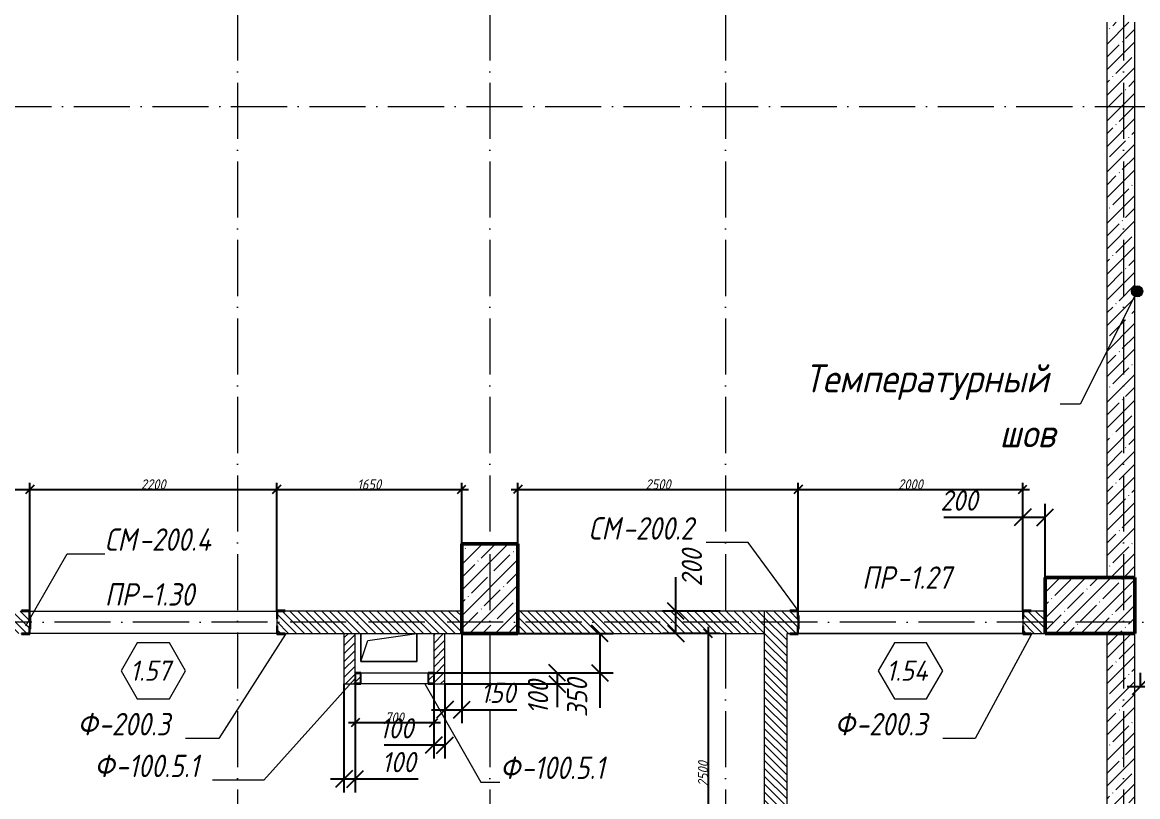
# Model space of a CAD drawing. Header units: millimetres. Extents: x -401725 to 250493, y 305116 to 802890.
# Drawn here: x -110218 to -100275, y 613143 to 620048 of the extents above; entities that cross this region are included whole.
import ezdxf

# ---------------------------------------------------------------- set-up
doc = ezdxf.new("R2010")
doc.units = ezdxf.units.MM
doc.linetypes.add('50_200_ШТРИХ_1Т_ш5_п1_п1_', pattern=[700, 500, -100, 0, -100])
for name, color, linetype, lineweight in [('A-____-____-DIMS', 7, 'Continuous', 9), ('A-DOOR-____-IDEN', 7, 'Continuous', 9), ('A-FLOR-____-OTLN', 7, 'Continuous', 9), ('A-GENM-____-IDEN', 7, 'Continuous', 9), ('A-GENM-____-MCUT', 7, 'Continuous', 25), ('A-GENM-____-OTLN', 7, 'Continuous', 9), ('A-GENM-____-OTLN-1', 7, 'Continuous', 25), ('A-WALL-____-MCUT-3', 7, 'Continuous', 9), ('A-WALL-FNSH-MCUT-1', 7, 'Continuous', 9), ('G-____-____-TEXT', 7, 'Continuous', 9), ('S-COLS-____-MCUT', 7, 'Continuous', 50), ('S-COLS-____-OTLN', 7, 'Continuous', 9), ('S-GRID-____-OTLN-1', 7, '50_200_ШТРИХ_1Т_ш5_п1_п1_', 9)]:
    doc.layers.add(name, color=color, linetype=linetype, lineweight=lineweight)
for name, color, linetype, lineweight, true_color in [('A-WALL-____-MCUT-4', 7, 'Continuous', 13, 0x000000), ('A-WALL-____-PATT-2', 7, 'Continuous', 9, 0x787878), ('A-WALL-____-PATT-3', 9, 'Continuous', 9, 0x808080), ('A-WALL-____-PATT-4', 9, 'Continuous', 9, 0x808080), ('I-WALL-____-OTLN-1', 7, 'Continuous', 9, 0x000000), ('I-WALL-____-OTLN-2', 7, 'Continuous', 9, 0x000000)]:
    doc.layers.add(name, color=color, linetype=linetype, lineweight=lineweight, true_color=true_color)
doc.styles.add('ISOCPEUR_I_10', font='isocpeui.ttf', dxfattribs={"width": 0.9, "height": 180})
doc.styles.add('ISOCPEUR_I_12', font='isocpeui.ttf', dxfattribs={"width": 0.9, "height": 180})
doc.styles.add('ISOCPEUR_I_14', font='isocpeui.ttf', dxfattribs={"width": 0.9, "height": 180})
doc.styles.add('ISOCPEUR_I_2', font='isocpeui.ttf', dxfattribs={"width": 0.85, "height": 2.3})
doc.styles.add('ISOCPEUR_I_7', font='isocpeui.ttf', dxfattribs={"width": 0.9, "height": 90})
doc.dimstyles.new('ISO-1_8_0_9К_СРЕДНИЙ_Кладочные_2', dxfattribs={"dimscale": 304.8, "dimtxt": 89.638306, "dimasz": 0.246063, "dimexe": 0.19685, "dimexo": 0, "dimgap": 0, "dimtad": 1, "dimdec": 3, "dimrnd": 0.001, "dimdsep": 46, "dimtxsty": 'ISOCPEUR_I_7', "dimblk1": 'OBLIQUE', "dimblk2": 'OBLIQUE', "dimsah": 1, "dimcen": 0.09, "dimdle": 0.19685, "dimazin": 0, "dimtfac": 1, "dimtdec": 4, "dimtix": 1, "dimtmove": 1, "dimatfit": 3, "dimfxl": 1, "dimtvp": 1, "dimtolj": 1, "dimtzin": 0, "dimarcsym": 2})
doc.dimstyles.new('ISO-1_8_0_9К_СРЕДНИЙ_Кладочные_3', dxfattribs={"dimscale": 304.8, "dimtxt": 179.276612, "dimasz": 0.492126, "dimexe": 0.393701, "dimexo": 0, "dimgap": 0, "dimtad": 1, "dimdec": 3, "dimrnd": 0.001, "dimdsep": 46, "dimtxsty": 'ISOCPEUR_I_10', "dimblk1": 'OBLIQUE', "dimblk2": 'OBLIQUE', "dimsah": 1, "dimcen": 0.09, "dimdle": 0.393701, "dimazin": 0, "dimtfac": 1, "dimtdec": 4, "dimtix": 1, "dimtmove": 0, "dimatfit": 3, "dimfxl": 1, "dimtvp": 1, "dimtolj": 1, "dimtzin": 0, "dimarcsym": 2})
pattern_1 = [(135, (-175000.736, 544716.51), (-35.35534, -35.35534), [])]
pattern_2 = [(45, (-175000.74, 544716.51), (-114.04925, 114.04925), []), (45, (-174886.69, 544716.51), (-114.04925, 114.04925), [201.612, -40.322, 3.353, -36.97])]
pattern_3 = [(45, (-175000.736, 544716.51), (-35.35534, 35.35534), [])]

# ---------------------------------------------------------------- blocks, each defined once
blk = doc.blocks.new('BSC_Колонна _Прямоугольная - 500х800-V112-АР1_Кладочный план 1 этажа в осях 1-64_Ю-ЯЯ')
at = {"layer": 'S-COLS-____-OTLN'}
h = blk.add_hatch(dxfattribs=at)
h.set_pattern_fill('FP_116', color=256, style=0, pattern_type=2)
h.set_pattern_definition([(315, (-70131.04, 74300), (114.04925, 114.04925), []), (315, (-70131.04, 74185.95), (114.04925, 114.04925), [201.613, -40.323, 3.353, -36.97])])
h.paths.add_polyline_path([(-250, -400), (250, -400), (250, 400), (-250, 400), (-250, 81)], flags=0)
at = {"layer": 'S-COLS-____-MCUT'}
for p, q in [((250, 400), (-250, 400)), ((-250, 400), (-250, -400)), ((250, -400), (250, 400)), ((-250, -400), (250, -400))]:
    blk.add_line(p, q, dxfattribs=at)
blk = doc.blocks.new('BSC_Колонна _Прямоугольная - 500х800-V119-АР1_Кладочный план 1 этажа в осях 1-64_Ю-ЯЯ')
at = {"layer": 'S-COLS-____-OTLN'}
h = blk.add_hatch(dxfattribs=at)
h.set_pattern_fill('FP_123', color=256, style=0, pattern_type=2)
h.set_pattern_definition([(225, (68950, 70281.04), (114.04925, -114.04925), []), (225, (68835.95, 70281.04), (114.04925, -114.04925), [201.613, -40.323, 3.353, -36.97])])
h.paths.add_polyline_path([(250, 400), (-250, 400), (-250, -400), (250, -400), (250, 140.2)], flags=0)
at = {"layer": 'S-COLS-____-MCUT'}
for p, q in [((250, 400), (-250, 400)), ((-250, 400), (-250, -400)), ((250, -400), (250, 400)), ((-250, -400), (250, -400))]:
    blk.add_line(p, q, dxfattribs=at)
blk = doc.blocks.new('Фахверк_СКБ_Уголок - 200_3600-28062453-АР1_Кладочный план 1 этажа в осях 1-64_Ю-ЯЯ')
at = {"layer": 'A-GENM-____-MCUT'}
for p, q in [((200, 156), (125, 156)), ((125, 156), (125, 81)), ((131, 81), (131, 150)), ((131, 150), (200, 150)), ((200, 150), (200, 156)), ((125, 81), (131, 81)), ((131, 19), (125, 19)), ((125, 19), (125, -56)), ((131, -50), (131, 19)), ((125, -56), (200, -56)), ((200, -50), (131, -50)), ((200, -56), (200, -50))]:
    blk.add_line(p, q, dxfattribs=at)
blk = doc.blocks.new('154_Стойка_СКБ_Уголок - СМ-2230_200-28216496-АР1_Кладочный план 1 этажа в осях 1-64_Ю-ЯЯ')
at = {"layer": 'A-GENM-____-MCUT'}
for p, q in [((125, 156), (125, 81)), ((200, 156), (125, 156)), ((131, 81), (131, 150)), ((131, 150), (200, 150)), ((200, 150), (200, 156)), ((125, 81), (131, 81)), ((131, 19), (125, 19)), ((125, 19), (125, -56)), ((131, -50), (131, 19)), ((125, -56), (200, -56)), ((200, -50), (131, -50)), ((200, -56), (200, -50))]:
    blk.add_line(p, q, dxfattribs=at)
blk = doc.blocks.new('Стойка_Влож_Полоса боковая - Полоса-28213942-АР1_Кладочный план 1 этажа в осях 1-64_Ю-ЯЯ')
at = {"layer": 'A-GENM-____-OTLN'}
for p, q in [((-5, 60), (0, 60)), ((-5, -60), (-5, 60)), ((0, 31), (0, -31)), ((0, -60), (-5, -60))]:
    blk.add_line(p, q, dxfattribs=at)
blk = doc.blocks.new('154_Стойка_СКБ_Уголок - СМ-2530_200-28213945-АР1_Кладочный план 1 этажа в осях 1-64_Ю-ЯЯ')
at = {"layer": 'A-GENM-____-MCUT'}
for p, q in [((125, 156), (125, 81)), ((200, 156), (125, 156)), ((131, 81), (131, 150)), ((131, 150), (200, 150)), ((200, 150), (200, 156)), ((125, 81), (131, 81)), ((131, 19), (125, 19)), ((125, 19), (125, -56)), ((131, -50), (131, 19)), ((125, -56), (200, -56)), ((200, -50), (131, -50)), ((200, -56), (200, -50))]:
    blk.add_line(p, q, dxfattribs=at)
blk = doc.blocks.new('154_Фахверк_СКБ_Швеллер - Тип_100_4010_1-28088705-АР1_Кладочный план 1 этажа в осях 1-64_Ю-ЯЯ')
at = {"layer": 'A-GENM-____-MCUT'}
for p, q in [((175, 50), (125, 50)), ((125, 50), (125, -50)), ((128, 47), (175, 47)), ((128, -47), (128, 47)), ((175, 47), (175, 50)), ((125, -50), (175, -50)), ((175, -47), (128, -47)), ((175, -50), (175, -47))]:
    blk.add_line(p, q, dxfattribs=at)
blk = doc.blocks.new('AR_Отверстие прямоугольное _в плите_ - AR_Отверстие прямоугольное _в плите_-V210-АР1_Кладочный план 1 этажа в осях 1-64_Ю-ЯЯ')
at = {"layer": 'A-GENM-____-OTLN'}
for p, q in [((-250, 125), (-250, -125)), ((-187.5, 62.5), (250, 125)), ((250, -125), (250, 125)), ((-250, -125), (-187.5, 62.5)), ((-250, -125), (250, -125))]:
    blk.add_line(p, q, dxfattribs=at)
blk = doc.blocks.new('Марка проема - марка проема-27336095-АР1_Кладочный план 1 этажа в осях 1-64_Ю-ЯЯ')
at = {"layer": 'A-DOOR-____-IDEN'}
for p, q in [((-1.439, 0.159), (-2.877, -2.333)), ((1.439, 0.159), (-1.439, 0.159)), ((2.877, -2.333), (1.439, 0.159)), ((-2.877, -2.333), (-1.439, -4.825)), ((1.439, -4.825), (2.877, -2.333)), ((-1.439, -4.825), (1.439, -4.825))]:
    blk.add_line(p, q, dxfattribs=at)
blk = doc.blocks.new('_Oblique')
at = {"color": 0, "linetype": 'ByBlock', "lineweight": -2}
blk.add_line((-0.5, -0.5), (0.5, 0.5), dxfattribs=at)
blk = doc.blocks.new('*D12178')
at = {"layer": 'A-____-____-DIMS', "color": 0, "lineweight": -2, "transparency": 16777216}
for p, q in [((-111810.7, 615882.3), (-110090.7, 615882.3)), ((-111750.7, 614797.6), (-111750.7, 615942.3)), ((-110150.7, 614805.6), (-110150.7, 615942.3))]:
    blk.add_line(p, q, dxfattribs=at)
at = {"layer": 'Defpoints', "color": 0, "transparency": 16777216}
for p in [(-110150.7, 615882.3), (-111750.7, 614797.6), (-110150.7, 614805.6)]:
    blk.add_point(p, dxfattribs=at)
at = {"layer": 'A-____-____-DIMS', "color": 0, "lineweight": -2, "transparency": 16777216, "xscale": 75, "yscale": 75, "zscale": 75, "rotation": 180}
blk.add_blockref('_Oblique', (-111750.7, 615882.3), dxfattribs=at)
at = {"layer": 'A-____-____-DIMS', "color": 0, "lineweight": -2, "transparency": 16777216, "xscale": 75, "yscale": 75, "zscale": 75}
blk.add_blockref('_Oblique', (-110150.7, 615882.3), dxfattribs=at)
at = {"layer": 'A-____-____-DIMS', "color": 0, "transparency": 16777216, "insert": (-110950.7, 615927.3), "char_height": 90, "width": 504.733, "attachment_point": 5, "style": 'ISOCPEUR_I_7'}
blk.add_mtext('\\A1;1600', dxfattribs=at)
blk = doc.blocks.new('*D12179')
at = {"layer": 'A-____-____-DIMS', "color": 0, "lineweight": -2, "transparency": 16777216}
for p, q in [((-110210.7, 615882.3), (-107890.7, 615882.3)), ((-110150.7, 614805.6), (-110150.7, 615942.3)), ((-107950.7, 614803.6), (-107950.7, 615942.3))]:
    blk.add_line(p, q, dxfattribs=at)
at = {"layer": 'Defpoints', "color": 0, "transparency": 16777216}
for p in [(-107950.7, 615882.3), (-110150.7, 614805.6), (-107950.7, 614803.6)]:
    blk.add_point(p, dxfattribs=at)
at = {"layer": 'A-____-____-DIMS', "color": 0, "lineweight": -2, "transparency": 16777216, "xscale": 75, "yscale": 75, "zscale": 75, "rotation": 180}
blk.add_blockref('_Oblique', (-110150.7, 615882.3), dxfattribs=at)
at = {"layer": 'A-____-____-DIMS', "color": 0, "lineweight": -2, "transparency": 16777216, "xscale": 75, "yscale": 75, "zscale": 75}
blk.add_blockref('_Oblique', (-107950.7, 615882.3), dxfattribs=at)
at = {"layer": 'A-____-____-DIMS', "color": 0, "transparency": 16777216, "insert": (-109050.7, 615927.3), "char_height": 90, "width": 546.104, "attachment_point": 5, "style": 'ISOCPEUR_I_7'}
blk.add_mtext('\\A1;2200', dxfattribs=at)
blk = doc.blocks.new('*D12180')
at = {"layer": 'A-____-____-DIMS', "color": 0, "lineweight": -2, "transparency": 16777216}
for p, q in [((-108010.7, 615882.3), (-106240.7, 615882.3)), ((-107950.7, 614803.6), (-107950.7, 615942.3)), ((-106300.7, 614797.6), (-106300.7, 615942.3))]:
    blk.add_line(p, q, dxfattribs=at)
at = {"layer": 'Defpoints', "color": 0, "transparency": 16777216}
for p in [(-106300.7, 615882.3), (-107950.7, 614803.6), (-106300.7, 614797.6)]:
    blk.add_point(p, dxfattribs=at)
at = {"layer": 'A-____-____-DIMS', "color": 0, "lineweight": -2, "transparency": 16777216, "xscale": 75, "yscale": 75, "zscale": 75, "rotation": 180}
blk.add_blockref('_Oblique', (-107950.7, 615882.3), dxfattribs=at)
at = {"layer": 'A-____-____-DIMS', "color": 0, "lineweight": -2, "transparency": 16777216, "xscale": 75, "yscale": 75, "zscale": 75}
blk.add_blockref('_Oblique', (-106300.7, 615882.3), dxfattribs=at)
at = {"layer": 'A-____-____-DIMS', "color": 0, "transparency": 16777216, "insert": (-107125.7, 615927.3), "char_height": 90, "width": 504.733, "attachment_point": 5, "style": 'ISOCPEUR_I_7'}
blk.add_mtext('\\A1;1650', dxfattribs=at)
blk = doc.blocks.new('*D12181')
at = {"layer": 'A-____-____-DIMS', "color": 0, "lineweight": -2, "transparency": 16777216}
for p, q in [((-105860.7, 615882.3), (-103240.7, 615882.3)), ((-105800.7, 614797.6), (-105800.7, 615942.3)), ((-103300.7, 614803.6), (-103300.7, 615942.3))]:
    blk.add_line(p, q, dxfattribs=at)
at = {"layer": 'Defpoints', "color": 0, "transparency": 16777216}
for p in [(-103300.7, 615882.3), (-105800.7, 614797.6), (-103300.7, 614803.6)]:
    blk.add_point(p, dxfattribs=at)
at = {"layer": 'A-____-____-DIMS', "color": 0, "lineweight": -2, "transparency": 16777216, "xscale": 75, "yscale": 75, "zscale": 75, "rotation": 180}
blk.add_blockref('_Oblique', (-105800.7, 615882.3), dxfattribs=at)
at = {"layer": 'A-____-____-DIMS', "color": 0, "lineweight": -2, "transparency": 16777216, "xscale": 75, "yscale": 75, "zscale": 75}
blk.add_blockref('_Oblique', (-103300.7, 615882.3), dxfattribs=at)
at = {"layer": 'A-____-____-DIMS', "color": 0, "transparency": 16777216, "insert": (-104550.7, 615927.3), "char_height": 90, "width": 546.104, "attachment_point": 5, "style": 'ISOCPEUR_I_7'}
blk.add_mtext('\\A1;2500', dxfattribs=at)
blk = doc.blocks.new('*D12182')
at = {"layer": 'A-____-____-DIMS', "color": 0, "lineweight": -2, "transparency": 16777216}
for p, q in [((-103360.7, 615882.3), (-101240.7, 615882.3)), ((-103300.7, 614803.6), (-103300.7, 615942.3)), ((-101300.7, 614803.6), (-101300.7, 615942.3))]:
    blk.add_line(p, q, dxfattribs=at)
at = {"layer": 'Defpoints', "color": 0, "transparency": 16777216}
for p in [(-101300.7, 615882.3), (-103300.7, 614803.6), (-101300.7, 614803.6)]:
    blk.add_point(p, dxfattribs=at)
at = {"layer": 'A-____-____-DIMS', "color": 0, "lineweight": -2, "transparency": 16777216, "xscale": 75, "yscale": 75, "zscale": 75, "rotation": 180}
blk.add_blockref('_Oblique', (-103300.7, 615882.3), dxfattribs=at)
at = {"layer": 'A-____-____-DIMS', "color": 0, "lineweight": -2, "transparency": 16777216, "xscale": 75, "yscale": 75, "zscale": 75}
blk.add_blockref('_Oblique', (-101300.7, 615882.3), dxfattribs=at)
at = {"layer": 'A-____-____-DIMS', "color": 0, "transparency": 16777216, "insert": (-102300.7, 615927.3), "char_height": 90, "width": 546.104, "attachment_point": 5, "style": 'ISOCPEUR_I_7'}
blk.add_mtext('\\A1;2000', dxfattribs=at)
blk = doc.blocks.new('*D12183')
at = {"layer": 'A-____-____-DIMS', "color": 0, "lineweight": -2, "transparency": 16777216}
for p, q in [((-101300.7, 614803.6), (-101300.7, 615753.5)), ((-101100.7, 614797.6), (-101100.7, 615753.5)), ((-101300.7, 615633.5), (-102002.2, 615633.5)), ((-101100.7, 615633.5), (-101420.7, 615633.5))]:
    blk.add_line(p, q, dxfattribs=at)
at = {"layer": 'Defpoints', "color": 0, "transparency": 16777216}
for p in [(-101100.7, 615633.5), (-101300.7, 614803.6), (-101100.7, 614797.6)]:
    blk.add_point(p, dxfattribs=at)
at = {"layer": 'A-____-____-DIMS', "color": 0, "lineweight": -2, "transparency": 16777216, "xscale": 150, "yscale": 150, "zscale": 150, "rotation": 180}
blk.add_blockref('_Oblique', (-101300.7, 615633.5), dxfattribs=at)
at = {"layer": 'A-____-____-DIMS', "color": 0, "lineweight": -2, "transparency": 16777216, "xscale": 150, "yscale": 150, "zscale": 150}
blk.add_blockref('_Oblique', (-101100.7, 615633.5), dxfattribs=at)
at = {"layer": 'A-____-____-DIMS', "color": 0, "transparency": 16777216, "insert": (-102035, 615873.5), "char_height": 180, "width": 409.578, "attachment_point": 1, "line_spacing_factor": 1.149209, "style": 'ISOCPEUR_I_10'}
blk.add_mtext('\\A1;200', dxfattribs=at)
blk = doc.blocks.new('*D12536')
at = {"layer": 'A-____-____-DIMS', "color": 0, "lineweight": -2, "transparency": 16777216}
for p, q in [((-104391.9, 614797.6), (-104391.9, 615099.7)), ((-104391.9, 614597.6), (-104391.9, 614917.6)), ((-103998.6, 614797.6), (-104511.9, 614797.6)), ((-103998.6, 614597.6), (-104511.9, 614597.6))]:
    blk.add_line(p, q, dxfattribs=at)
at = {"layer": 'Defpoints', "color": 0, "transparency": 16777216}
for p in [(-103998.6, 614797.6), (-104391.9, 614597.6), (-103998.6, 614597.6)]:
    blk.add_point(p, dxfattribs=at)
at = {"layer": 'A-____-____-DIMS', "color": 0, "lineweight": -2, "transparency": 16777216, "xscale": 150, "yscale": 150, "zscale": 150}
for p, rotation in [((-104391.9, 614797.6), 90), ((-104391.9, 614597.6), 270)]:
    blk.add_blockref('_Oblique', p, dxfattribs=dict(at, rotation=rotation))
at = {"layer": 'A-____-____-DIMS', "color": 0, "transparency": 16777216, "insert": (-104339.8, 615014.9), "char_height": 180, "width": 409.578, "attachment_point": 1, "rotation": 90, "line_spacing_factor": 1.149209, "style": 'ISOCPEUR_I_10'}
blk.add_mtext('\\A1;200', dxfattribs=at)
blk = doc.blocks.new('*D12537')
at = {"layer": 'A-____-____-DIMS', "color": 0, "lineweight": -2, "transparency": 16777216}
for p, q in [((-103998.6, 614597.6), (-104164.6, 614597.6)), ((-104104.6, 614657.6), (-104104.6, 612037.6)), ((-103998.6, 612097.6), (-104164.6, 612097.6))]:
    blk.add_line(p, q, dxfattribs=at)
at = {"layer": 'Defpoints', "color": 0, "transparency": 16777216}
for p in [(-103998.6, 614597.6), (-104104.6, 612097.6), (-103998.6, 612097.6)]:
    blk.add_point(p, dxfattribs=at)
at = {"layer": 'A-____-____-DIMS', "color": 0, "lineweight": -2, "transparency": 16777216, "xscale": 75, "yscale": 75, "zscale": 75}
for p, rotation in [((-104104.6, 614597.6), 90), ((-104104.6, 612097.6), 270)]:
    blk.add_blockref('_Oblique', p, dxfattribs=dict(at, rotation=rotation))
at = {"layer": 'A-____-____-DIMS', "color": 0, "transparency": 16777216, "insert": (-104149.6, 613347.6), "char_height": 90, "width": 546.104, "attachment_point": 5, "rotation": 90, "style": 'ISOCPEUR_I_7'}
blk.add_mtext('\\A1;2500', dxfattribs=at)
blk = doc.blocks.new('*D12539')
at = {"layer": 'A-____-____-DIMS', "color": 0, "lineweight": -2, "transparency": 16777216}
for p, q in [((-107250.7, 614247.6), (-107250.7, 613180.8)), ((-107350.7, 614147.6), (-107350.7, 613180.8)), ((-107470.7, 613300.8), (-107250.7, 613300.8)), ((-107250.7, 613300.8), (-106690.6, 613300.8))]:
    blk.add_line(p, q, dxfattribs=at)
at = {"layer": 'Defpoints', "color": 0, "transparency": 16777216}
for p in [(-107250.7, 614247.6), (-107350.7, 614147.6), (-107250.7, 613300.8)]:
    blk.add_point(p, dxfattribs=at)
at = {"layer": 'A-____-____-DIMS', "color": 0, "lineweight": -2, "transparency": 16777216, "xscale": 150, "yscale": 150, "zscale": 150, "rotation": 180}
blk.add_blockref('_Oblique', (-107350.7, 613300.8), dxfattribs=at)
at = {"layer": 'A-____-____-DIMS', "color": 0, "lineweight": -2, "transparency": 16777216, "xscale": 150, "yscale": 150, "zscale": 150}
blk.add_blockref('_Oblique', (-107250.7, 613300.8), dxfattribs=at)
at = {"layer": 'A-____-____-DIMS', "color": 0, "transparency": 16777216, "insert": (-107014.9, 613540.8), "char_height": 180, "width": 368.207, "attachment_point": 1, "line_spacing_factor": 1.149209, "style": 'ISOCPEUR_I_10'}
blk.add_mtext('\\A1;100', dxfattribs=at)
blk = doc.blocks.new('*D12540')
at = {"layer": 'A-____-____-DIMS', "color": 0, "lineweight": -2, "transparency": 16777216}
for p, q in [((-107250.7, 614247.6), (-107250.7, 613743.4)), ((-106550.7, 614247.6), (-106550.7, 613743.4)), ((-107310.7, 613803.4), (-106490.7, 613803.4))]:
    blk.add_line(p, q, dxfattribs=at)
at = {"layer": 'Defpoints', "color": 0, "transparency": 16777216}
for p in [(-107250.7, 614247.6), (-106550.7, 614247.6), (-106550.7, 613803.4)]:
    blk.add_point(p, dxfattribs=at)
at = {"layer": 'A-____-____-DIMS', "color": 0, "lineweight": -2, "transparency": 16777216, "xscale": 75, "yscale": 75, "zscale": 75, "rotation": 180}
blk.add_blockref('_Oblique', (-107250.7, 613803.4), dxfattribs=at)
at = {"layer": 'A-____-____-DIMS', "color": 0, "lineweight": -2, "transparency": 16777216, "xscale": 75, "yscale": 75, "zscale": 75}
blk.add_blockref('_Oblique', (-106550.7, 613803.4), dxfattribs=at)
at = {"layer": 'A-____-____-DIMS', "color": 0, "transparency": 16777216, "insert": (-106900.7, 613848.9), "char_height": 90, "width": 409.578, "attachment_point": 5, "style": 'ISOCPEUR_I_7'}
blk.add_mtext('\\A1;700', dxfattribs=at)
blk = doc.blocks.new('*D12541')
at = {"layer": 'A-____-____-DIMS', "color": 0, "lineweight": -2, "transparency": 16777216}
for p, q in [((-106550.7, 614247.6), (-106550.7, 613482.3)), ((-106450.7, 614147.6), (-106450.7, 613482.3)), ((-106550.7, 613602.3), (-106992.2, 613602.3)), ((-106450.7, 613602.3), (-106670.7, 613602.3))]:
    blk.add_line(p, q, dxfattribs=at)
at = {"layer": 'Defpoints', "color": 0, "transparency": 16777216}
for p in [(-106550.7, 614247.6), (-106450.7, 614147.6), (-106450.7, 613602.3)]:
    blk.add_point(p, dxfattribs=at)
at = {"layer": 'A-____-____-DIMS', "color": 0, "lineweight": -2, "transparency": 16777216, "xscale": 150, "yscale": 150, "zscale": 150, "rotation": 180}
blk.add_blockref('_Oblique', (-106550.7, 613602.3), dxfattribs=at)
at = {"layer": 'A-____-____-DIMS', "color": 0, "lineweight": -2, "transparency": 16777216, "xscale": 150, "yscale": 150, "zscale": 150}
blk.add_blockref('_Oblique', (-106450.7, 613602.3), dxfattribs=at)
at = {"layer": 'A-____-____-DIMS', "color": 0, "transparency": 16777216, "insert": (-107036, 613842.3), "char_height": 180, "width": 368.207, "attachment_point": 1, "line_spacing_factor": 1.149209, "style": 'ISOCPEUR_I_10'}
blk.add_mtext('\\A1;100', dxfattribs=at)
blk = doc.blocks.new('*D12542')
at = {"layer": 'A-____-____-DIMS', "color": 0, "lineweight": -2, "transparency": 16777216}
for p, q in [((-106300.7, 614597.6), (-106300.7, 613798.5)), ((-106450.7, 614147.6), (-106450.7, 613798.5)), ((-106570.7, 613918.5), (-106300.7, 613918.5)), ((-106300.7, 613918.5), (-105808.7, 613918.5))]:
    blk.add_line(p, q, dxfattribs=at)
at = {"layer": 'Defpoints', "color": 0, "transparency": 16777216}
for p in [(-106300.7, 614597.6), (-106450.7, 614147.6), (-106300.7, 613918.5)]:
    blk.add_point(p, dxfattribs=at)
at = {"layer": 'A-____-____-DIMS', "color": 0, "lineweight": -2, "transparency": 16777216, "xscale": 150, "yscale": 150, "zscale": 150, "rotation": 180}
blk.add_blockref('_Oblique', (-106450.7, 613918.5), dxfattribs=at)
at = {"layer": 'A-____-____-DIMS', "color": 0, "lineweight": -2, "transparency": 16777216, "xscale": 150, "yscale": 150, "zscale": 150}
blk.add_blockref('_Oblique', (-106300.7, 613918.5), dxfattribs=at)
at = {"layer": 'A-____-____-DIMS', "color": 0, "transparency": 16777216, "insert": (-106133.1, 614158.5), "char_height": 180, "width": 368.207, "attachment_point": 1, "line_spacing_factor": 1.149209, "style": 'ISOCPEUR_I_10'}
blk.add_mtext('\\A1;150', dxfattribs=at)
blk = doc.blocks.new('*D12543')
at = {"layer": 'A-____-____-DIMS', "color": 0, "lineweight": -2, "transparency": 16777216}
for p, q in [((-106550.7, 614247.6), (-105330.1, 614247.6)), ((-105450.1, 614247.6), (-105450.1, 614027.6)), ((-106450.7, 614147.6), (-105330.1, 614147.6)), ((-105450.1, 614147.6), (-105450.1, 613940.5))]:
    blk.add_line(p, q, dxfattribs=at)
at = {"layer": 'Defpoints', "color": 0, "transparency": 16777216}
for p in [(-106550.7, 614247.6), (-105450.1, 614247.6), (-106450.7, 614147.6)]:
    blk.add_point(p, dxfattribs=at)
at = {"layer": 'A-____-____-DIMS', "color": 0, "lineweight": -2, "transparency": 16777216, "xscale": 150, "yscale": 150, "zscale": 150}
for p, rotation in [((-105450.1, 614247.6), 90), ((-105450.1, 614147.6), 270)]:
    blk.add_blockref('_Oblique', p, dxfattribs=dict(at, rotation=rotation))
at = {"layer": 'A-____-____-DIMS', "color": 0, "transparency": 16777216, "insert": (-105710.4, 613876.4), "char_height": 180, "width": 368.207, "attachment_point": 1, "rotation": 90, "line_spacing_factor": 1.149209, "style": 'ISOCPEUR_I_10'}
blk.add_mtext('\\A1;100', dxfattribs=at)
blk = doc.blocks.new('*D12544')
at = {"layer": 'A-____-____-DIMS', "color": 0, "lineweight": -2, "transparency": 16777216}
for p, q in [((-106300.7, 614597.6), (-104950.3, 614597.6)), ((-105070.3, 614597.6), (-105070.3, 614127.6)), ((-106550.7, 614247.6), (-104950.3, 614247.6)), ((-105070.3, 614247.6), (-105070.3, 613936.4))]:
    blk.add_line(p, q, dxfattribs=at)
at = {"layer": 'Defpoints', "color": 0, "transparency": 16777216}
for p in [(-106300.7, 614597.6), (-105070.3, 614597.6), (-106550.7, 614247.6)]:
    blk.add_point(p, dxfattribs=at)
at = {"layer": 'A-____-____-DIMS', "color": 0, "lineweight": -2, "transparency": 16777216, "xscale": 150, "yscale": 150, "zscale": 150}
for p, rotation in [((-105070.3, 614597.6), 90), ((-105070.3, 614247.6), 270)]:
    blk.add_blockref('_Oblique', p, dxfattribs=dict(at, rotation=rotation))
at = {"layer": 'A-____-____-DIMS', "color": 0, "transparency": 16777216, "insert": (-105362.4, 613851.7), "char_height": 180, "width": 409.578, "attachment_point": 1, "rotation": 90, "line_spacing_factor": 1.149209, "style": 'ISOCPEUR_I_10'}
blk.add_mtext('\\A1;350', dxfattribs=at)
blk = doc.blocks.new('*D12564')
at = {"layer": 'A-____-____-DIMS', "color": 0, "lineweight": -2, "transparency": 16777216}
for p, q in [((-100250.7, 614116.9), (-100250.7, 614246)), ((-100050.7, 614116.9), (-100050.7, 614246)), ((-100370.7, 614126), (-100050.7, 614126)), ((-100050.7, 614126), (-99556.6, 614126))]:
    blk.add_line(p, q, dxfattribs=at)
at = {"layer": 'Defpoints', "color": 0, "transparency": 16777216}
for p in [(-100250.7, 614116.9), (-100050.7, 614126), (-100050.7, 614116.9)]:
    blk.add_point(p, dxfattribs=at)
at = {"layer": 'A-____-____-DIMS', "color": 0, "lineweight": -2, "transparency": 16777216, "xscale": 150, "yscale": 150, "zscale": 150, "rotation": 180}
blk.add_blockref('_Oblique', (-100250.7, 614126), dxfattribs=at)
at = {"layer": 'A-____-____-DIMS', "color": 0, "lineweight": -2, "transparency": 16777216, "xscale": 150, "yscale": 150, "zscale": 150}
blk.add_blockref('_Oblique', (-100050.7, 614126), dxfattribs=at)
at = {"layer": 'A-____-____-DIMS', "color": 0, "transparency": 16777216, "insert": (-99933.5, 614366), "char_height": 180, "width": 409.578, "attachment_point": 1, "line_spacing_factor": 1.149209, "style": 'ISOCPEUR_I_10'}
blk.add_mtext('\\A1;200', dxfattribs=at)

msp = doc.modelspace()

# ---------------------------------------------------------------- hatches: boundary and pattern name
at = {"layer": 'A-WALL-____-PATT-2'}
h = msp.add_hatch(dxfattribs=at)
h.set_pattern_fill('FP_2', color=256, style=0, pattern_type=2)
h.set_pattern_definition(pattern_2)
h.paths.add_polyline_path([(-100550.7357, 615097.5526), (-100300.7357, 615097.5526), (-100300.7357, 620047.5526), (-100550.7357, 620047.5526), (-100550.7357, 618086.3204)], flags=0)
h = msp.add_hatch(dxfattribs=at)
h.set_pattern_fill('FP_2', color=256, style=0, pattern_type=2)
h.set_pattern_definition(pattern_2)
h.paths.add_polyline_path([(-100550.7357, 612397.5526), (-100300.7357, 612397.5526), (-100300.7357, 614597.5526), (-100550.7357, 614597.5526)], flags=0)
at = {"layer": 'A-WALL-____-PATT-3'}
h = msp.add_hatch(dxfattribs=at)
h.set_pattern_fill('FP_6', color=256, style=0, pattern_type=2)
h.set_pattern_definition(pattern_1)
h.paths.add_polyline_path([(-106300.7357, 614597.5526), (-106300.7357, 614797.5526), (-107944.7357, 614797.5526), (-107944.7357, 614728.5526), (-107950.7357, 614728.5526), (-107950.7357, 614666.5526), (-107944.7357, 614666.5526), (-107944.7357, 614597.5526), (-106967.9038, 614597.5526)], flags=0)
h.paths.add_polyline_path([(-111750.7357, 614597.5526), (-110156.7357, 614598.3026), (-110156.7357, 614666.5526), (-110150.7357, 614666.5526), (-110150.7357, 614728.5526), (-110156.7357, 614728.5526), (-110156.7357, 614797.5526), (-111750.7357, 614797.5526)], flags=0)
h = msp.add_hatch(dxfattribs=at)
h.set_pattern_fill('FP_6', color=256, style=0, pattern_type=2)
h.set_pattern_definition(pattern_1)
h.paths.add_polyline_path([(-103600.7357, 614597.5526), (-103600.7357, 614797.5526), (-105800.7357, 614797.5526), (-105800.7357, 614597.5526), (-104316.7074, 614597.5526)], flags=0)
h = msp.add_hatch(dxfattribs=at)
h.set_pattern_fill('FP_6', color=256, style=0, pattern_type=2)
h.set_pattern_definition(pattern_1)
h.paths.add_polyline_path([(-103600.7357, 611897.5526), (-103400.7357, 611897.5526), (-103400.7357, 614797.5526), (-103600.7357, 614797.5526), (-103600.7357, 612097.5526)], flags=0)
h = msp.add_hatch(dxfattribs=at)
h.set_pattern_fill('FP_6', color=256, style=0, pattern_type=2)
h.set_pattern_definition(pattern_1)
h.paths.add_polyline_path([(-101100.7357, 614597.5526), (-101100.7357, 614797.5526), (-101294.7357, 614797.5526), (-101294.7357, 614728.5526), (-101300.7357, 614728.5526), (-101300.7357, 614666.5526), (-101294.7357, 614666.5526), (-101294.7357, 614597.5526), (-101225.7357, 614597.5526)], flags=0)
h.paths.add_polyline_path([(-103306.7357, 614597.5526), (-103306.7357, 614666.5526), (-103300.7357, 614666.5526), (-103300.7357, 614728.5526), (-103306.7357, 614728.5526), (-103306.7357, 614797.5526), (-103400.7357, 614797.5526), (-103400.7357, 614597.5526), (-103375.7357, 614597.5526)], flags=0)
at = {"layer": 'A-WALL-____-PATT-4'}
h = msp.add_hatch(dxfattribs=at)
h.set_pattern_fill('FP_5', color=256, style=0, pattern_type=2)
h.set_pattern_definition(pattern_3)
h.paths.add_polyline_path([(-107250.7357, 614147.5526), (-107250.7357, 614597.5526), (-107350.7357, 614597.5526), (-107350.7357, 614147.5526)], flags=0)
h = msp.add_hatch(dxfattribs=at)
h.set_pattern_fill('FP_5', color=256, style=0, pattern_type=2)
h.set_pattern_definition(pattern_3)
h.paths.add_polyline_path([(-106550.7357, 614247.5526), (-106450.7357, 614247.5526), (-106450.7357, 614597.5526), (-106550.7357, 614597.5526)], flags=0)
h = msp.add_hatch(dxfattribs=at)
h.set_pattern_fill('FP_5', color=256, style=0, pattern_type=2)
h.set_pattern_definition(pattern_3)
h.paths.add_polyline_path([(-106550.7357, 614147.5526), (-106450.7357, 614147.5526), (-106450.7357, 614247.5526), (-106550.7357, 614247.5526), (-106550.7357, 614244.5526), (-106597.7357, 614244.5526), (-106597.7357, 614150.5526), (-106550.7357, 614150.5526)], flags=0)
h.paths.add_polyline_path([(-107250.7357, 614150.5526), (-107203.7357, 614150.5526), (-107203.7357, 614244.5526), (-107250.7357, 614244.5526), (-107250.7357, 614197.5526)], flags=0)
at = {"layer": 'G-____-____-TEXT'}
h = msp.add_hatch(color=256, dxfattribs=at)
edge = h.paths.add_edge_path(flags=0)
edge.add_arc((-100280.2254, 617648.8515), 50, 0, 360)

# ---------------------------------------------------------------- linework, layer by layer
at = {"layer": 'A-FLOR-____-OTLN'}
for p, q in [((-107950.7357, 614597.5526), (-110150.7357, 614597.5526)), ((-107200.7357, 614347.5526), (-107200.7357, 614597.5526)), ((-106700.7357, 614597.5526), (-106700.7357, 614347.5526)), ((-101300.7357, 614597.5526), (-103300.7357, 614597.5526)), ((-103300.7357, 614597.5526), (-101300.7357, 614597.5526)), ((-106700.7357, 614347.5526), (-107200.7357, 614347.5526))]:
    msp.add_line(p, q, dxfattribs=at)
at = {"layer": 'A-GENM-____-IDEN'}
for p, q in [((-103748.738, 615407.8859), (-104121.7403, 615407.8859)), ((-103300.7357, 614803.5526), (-103748.738, 615407.8859)), ((-110188.2357, 614666.5526), (-109819.511, 615307.8859)), ((-109819.511, 615307.8859), (-109483.2602, 615307.8859)), ((-107870.7357, 614591.5526), (-108465.0302, 613662.0925)), ((-101220.7357, 614591.5526), (-101724.9769, 613661.6487)), ((-107250.7357, 614197.5526), (-108064.3264, 613289.9339)), ((-106630.7357, 614147.5526), (-106131.7691, 613273.5573)), ((-108465.0302, 613662.0925), (-108763.0007, 613662.0925)), ((-101724.9769, 613661.6487), (-102013.0007, 613661.6487)), ((-108064.3264, 613289.9339), (-108524.0328, 613289.9339)), ((-106131.7691, 613273.5573), (-105961.2743, 613273.5573))]:
    msp.add_line(p, q, dxfattribs=at)
at = {"layer": 'A-WALL-____-MCUT-3'}
for p, q in [((-100550.7357, 620047.5526), (-100550.7357, 615097.5526)), ((-100300.7357, 615097.5526), (-100300.7357, 620047.5526)), ((-100550.7357, 614597.5526), (-100550.7357, 612397.5526)), ((-100300.7357, 612397.5526), (-100300.7357, 614597.5526))]:
    msp.add_line(p, q, dxfattribs=at)
at = {"layer": 'A-WALL-____-MCUT-4'}
for p, q in [((-106300.7357, 614797.5526), (-107875.7357, 614797.5526)), ((-103375.7357, 614797.5526), (-105800.7357, 614797.5526)), ((-103600.7357, 612097.5526), (-103600.7357, 614797.5526)), ((-101100.7357, 614797.5526), (-101225.7357, 614797.5526)), ((-107950.7357, 614728.5526), (-107950.7357, 614666.5526)), ((-101300.7357, 614728.5526), (-101300.7357, 614666.5526)), ((-107875.7357, 614597.5526), (-106300.7357, 614597.5526)), ((-105800.7357, 614597.5526), (-103600.7357, 614597.5526)), ((-103400.7357, 611897.5526), (-103400.7357, 614597.5526)), ((-103400.7357, 614597.5526), (-103375.7357, 614597.5526)), ((-101225.7357, 614597.5526), (-101100.7357, 614597.5526))]:
    msp.add_line(p, q, dxfattribs=at)
at = {"layer": 'A-WALL-FNSH-MCUT-1'}
for p, q in [((-107350.7357, 614597.5526), (-107350.7357, 614147.5526)), ((-107250.7357, 614247.5526), (-107250.7357, 614597.5526)), ((-106550.7357, 614597.5526), (-106550.7357, 614247.5526)), ((-106450.7357, 614147.5526), (-106450.7357, 614597.5526)), ((-107350.7357, 614147.5526), (-107250.7357, 614147.5526)), ((-106550.7357, 614147.5526), (-106450.7357, 614147.5526))]:
    msp.add_line(p, q, dxfattribs=at)
at = {"layer": 'G-____-____-TEXT'}
for p, q in [((-100280.2254, 617648.8515), (-100787.2819, 616641.468)), ((-100787.2819, 616641.468), (-100966.9699, 616641.468))]:
    msp.add_line(p, q, dxfattribs=at)
msp.add_circle((-100280.2254, 617648.8515), 50, dxfattribs=at)
at = {"layer": 'I-WALL-____-OTLN-1'}
for p, q in [((-110150.7357, 614797.5526), (-107950.7357, 614797.5526)), ((-103300.7357, 614797.5526), (-101300.7357, 614797.5526)), ((-107950.7357, 614597.5526), (-110150.7357, 614597.5526))]:
    msp.add_line(p, q, dxfattribs=at)
at = {"layer": 'I-WALL-____-OTLN-2'}
for p, q in [((-107200.7357, 614247.5526), (-106600.7357, 614247.5526)), ((-106600.7357, 614147.5526), (-107200.7357, 614147.5526))]:
    msp.add_line(p, q, dxfattribs=at)
at = {"layer": 'S-GRID-____-OTLN-1'}
for p, q in [((-108300.7357, 635609.362), (-108300.7357, 597608.0984)), ((-106050.7357, 635609.362), (-106050.7357, 597608.0984)), ((-103950.7357, 635609.362), (-103950.7357, 584985.5274)), ((-100400.7357, 635609.362), (-100400.7357, 584985.5274)), ((-140563.2897, 619297.5526), (-70926.3291, 619297.5526)), ((-70926.3291, 614697.5526), (-125758.718, 614697.5526))]:
    msp.add_line(p, q, dxfattribs=at)

# ---------------------------------------------------------------- block references
at = {"layer": 'A-DOOR-____-IDEN', "xscale": 99.99999999999993, "yscale": 99.99999999999993, "zscale": 99.99999999999993}
for p in [(-109050.7357, 614497.5526), (-102300.7357, 614497.5526)]:
    msp.add_blockref('Марка проема - марка проема-27336095-АР1_Кладочный план 1 этажа в осях 1-64_Ю-ЯЯ', p, dxfattribs=at)
at = {"layer": 'A-GENM-____-OTLN', "rotation": 180}
for p in [(-110150.7357, 614697.5526), (-103300.7357, 614697.5526)]:
    msp.add_blockref('Стойка_Влож_Полоса боковая - Полоса-28213942-АР1_Кладочный план 1 этажа в осях 1-64_Ю-ЯЯ', p, dxfattribs=at)
at = {"layer": 'A-GENM-____-OTLN'}
msp.add_blockref('AR_Отверстие прямоугольное _в плите_ - AR_Отверстие прямоугольное _в плите_-V210-АР1_Кладочный план 1 этажа в осях 1-64_Ю-ЯЯ', (-106950.7357, 614472.5526), dxfattribs=at)
at = {"layer": 'A-GENM-____-OTLN-1', "rotation": 180}
for name, p in [('154_Стойка_СКБ_Уголок - СМ-2530_200-28213945-АР1_Кладочный план 1 этажа в осях 1-64_Ю-ЯЯ', (-110025.7357, 614747.5526)), ('154_Стойка_СКБ_Уголок - СМ-2230_200-28216496-АР1_Кладочный план 1 этажа в осях 1-64_Ю-ЯЯ', (-103175.7357, 614747.5526)), ('154_Фахверк_СКБ_Швеллер - Тип_100_4010_1-28088705-АР1_Кладочный план 1 этажа в осях 1-64_Ю-ЯЯ', (-107075.7357, 614197.5526))]:
    msp.add_blockref(name, p, dxfattribs=at)
at = {"layer": 'A-GENM-____-OTLN-1'}
for name, p in [('Фахверк_СКБ_Уголок - 200_3600-28062453-АР1_Кладочный план 1 этажа в осях 1-64_Ю-ЯЯ', (-108075.7357, 614647.5526)), ('Фахверк_СКБ_Уголок - 200_3600-28062453-АР1_Кладочный план 1 этажа в осях 1-64_Ю-ЯЯ', (-101425.7357, 614647.5526)), ('154_Фахверк_СКБ_Швеллер - Тип_100_4010_1-28088705-АР1_Кладочный план 1 этажа в осях 1-64_Ю-ЯЯ', (-106725.7357, 614197.5526))]:
    msp.add_blockref(name, p, dxfattribs=at)
at = {"layer": 'S-COLS-____-OTLN'}
for name, p, rotation in [('BSC_Колонна _Прямоугольная - 500х800-V119-АР1_Кладочный план 1 этажа в осях 1-64_Ю-ЯЯ', (-106050.7357, 614997.5526), 180), ('BSC_Колонна _Прямоугольная - 500х800-V112-АР1_Кладочный план 1 этажа в осях 1-64_Ю-ЯЯ', (-100700.7357, 614847.5526), 89.9999999999999)]:
    msp.add_blockref(name, p, dxfattribs=dict(at, rotation=rotation))

# ---------------------------------------------------------------- texts
at = {"layer": 'A-DOOR-____-IDEN', "attachment_point": 1}
for s, insert, char_height, width, style in [('ПР', (-102732.5061, 615196.0721), 200, 375.18975, 'ISOCPEUR_I_2'), ('-1.27', (-102422.9436, 615196.0721), 200, 663.79725, 'ISOCPEUR_I_2'), ('ПР', (-109482.5061, 615046.0721), 200, 375.18975, 'ISOCPEUR_I_2'), ('-1.30', (-109172.9436, 615046.0721), 200, 663.79725, 'ISOCPEUR_I_2'), ('1.57', (-109258.3748, 614356.3721), 180, 454.556812, 'ISOCPEUR_I_14'), ('1.54', (-102516.9248, 614356.3721), 180, 476.202375, 'ISOCPEUR_I_14')]:
    msp.add_mtext(s, dxfattribs=dict(at, insert=insert, char_height=char_height, width=width, style=style))
at = {"layer": 'A-GENM-____-IDEN', "char_height": 200, "attachment_point": 1, "style": 'ISOCPEUR_I_2'}
for s, insert, width in [('СМ', (-105169.7589, 615635.002), 367.974562), ('-200.2', (-104866.1495, 615635.002), 865.8225), ('СМ', (-109483.2602, 615535.002), 367.974562), ('-200.4', (-109179.6509, 615535.002), 894.68325), ('\\fISOCPEUR|b0|i1|c204|p34|;\\W.9;Ф', (-109727.5573, 613889.2086), 230.886), ('-200.3', (-109537.0573, 613889.2086), 865.8225), ('\\fISOCPEUR|b0|i1|c204|p34|;\\W.9;Ф', (-102977.5573, 613888.7649), 230.886), ('-200.3', (-102787.0573, 613888.7649), 865.8225), ('\\fISOCPEUR|b0|i1|c204|p34|;\\W.9;Ф', (-109577.4386, 613517.05), 230.886), ('-100.5.1', (-109386.9386, 613517.05), 1010.12625), ('\\fISOCPEUR|b0|i1|c204|p34|;\\W.9;Ф', (-105961.2743, 613500.6734), 230.886), ('-100.5.1', (-105770.7743, 613500.6734), 1010.12625)]:
    msp.add_mtext(s, dxfattribs=dict(at, insert=insert, width=width))
at = {"layer": 'G-____-____-TEXT', "char_height": 250, "attachment_point": 1, "style": 'ISOCPEUR_I_12'}
for s, insert, width in [('Температурный', (-103245.1642, 616997.3222), 2763.416813), ('шов', (-101506.8517, 616507.843), 656.582063)]:
    msp.add_mtext(s, dxfattribs=dict(at, insert=insert, width=width))

# ---------------------------------------------------------------- dimensions: what is measured, and where the dimension line sits
at = {"layer": 'A-____-____-DIMS'}
for base, p1, p2, override, picture, middle in [((-110150.7357, 615882.3301), (-111750.7357, 614797.5526), (-110150.7357, 614805.5526), {"dimpost": '<>', "dimfxl": 1600.02}, '*D12178', (-110950.7357, 615927.3301)), ((-107950.7357, 615882.3301), (-110150.7357, 614805.5526), (-107950.7357, 614803.5526), {"dimpost": '<>', "dimfxl": 2200.000909}, '*D12179', (-109050.7357, 615927.3301)), ((-106300.7357, 615882.3301), (-107950.7357, 614803.5526), (-106300.7357, 614797.5526), {"dimpost": '<>', "dimfxl": 1650.010909}, '*D12180', (-107125.7357, 615927.3301)), ((-103300.7357, 615882.3301), (-105800.7357, 614797.5526), (-103300.7357, 614803.5526), {"dimpost": '<>', "dimfxl": 2500.0072}, '*D12181', (-104550.7357, 615927.3301)), ((-101300.7357, 615882.3301), (-103300.7357, 614803.5526), (-101300.7357, 614803.5526), {"dimpost": '<>', "dimfxl": 2000}, '*D12182', (-102300.7357, 615927.3301)), ((-106550.7357, 613803.3519), (-107250.7357, 614247.5526), (-106550.7357, 614247.5526), {"dimpost": '<>', "dimfxl": 700}, '*D12540', (-106900.7357, 613848.9315))]:
    dim = msp.add_linear_dim(base=base, p1=p1, p2=p2, dimstyle='ISO-1_8_0_9К_СРЕДНИЙ_Кладочные_2', override=override, dxfattribs=at)
    dim.commit()
    dim.dimension.update_dxf_attribs({"geometry": picture, "text_midpoint": middle})
for base, p1, p2, override, picture, middle in [((-101100.7357, 615633.4518), (-101300.7357, 614803.5526), (-101100.7357, 614797.5526), {"dimpost": '<>', "dimfxl": 200.08998}, '*D12183', (-101830.179, 615633.4518)), ((-106300.7357, 613918.5139), (-106450.7357, 614147.5526), (-106300.7357, 614597.5526), {"dimpost": '<>', "dimfxl": 474.341649}, '*D12542', (-105948.9513, 613918.5139)), ((-100050.7357, 614125.9965), (-100250.7357, 614116.9005), (-100050.7357, 614116.9005), {"dimpost": '<>', "dimfxl": 200}, '*D12564', (-99728.6721, 614125.9965)), ((-107250.7357, 613300.8312), (-107350.7357, 614147.5526), (-107250.7357, 614247.5526), {"dimpost": '<>', "dimfxl": 141.421356}, '*D12539', (-106830.8362, 613300.8312)), ((-106450.7357, 613602.2925), (-106550.7357, 614247.5526), (-106450.7357, 614147.5526), {"dimpost": '<>', "dimfxl": 141.421356}, '*D12541', (-106851.9433, 613602.2925))]:
    dim = msp.add_linear_dim(base=base, p1=p1, p2=p2, dimstyle='ISO-1_8_0_9К_СРЕДНИЙ_Кладочные_3', override=override, dxfattribs=at)
    dim.commit()
    dim.dimension.update_dxf_attribs({"geometry": picture, "text_midpoint": middle, "dimtype": 160})
for base, p1, p2, override, picture, middle in [((-104391.8728, 614597.5526), (-103998.5811, 614797.5526), (-103998.5811, 614597.5526), {"dimpost": '<>', "dimfxl": 200}, '*D12536', (-104219.8092, 615099.7203)), ((-105070.3144, 614597.5526), (-106550.7357, 614247.5526), (-106300.7357, 614597.5526), {"dimpost": '<>', "dimfxl": 430.116263}, '*D12544', (-105242.3781, 613936.4465)), ((-105450.0765, 614247.5526), (-106450.7357, 614147.5526), (-106550.7357, 614247.5526), {"dimpost": '<>', "dimfxl": 141.421356}, '*D12543', (-105590.3538, 613940.4822))]:
    dim = msp.add_linear_dim(base=base, p1=p1, p2=p2, angle=90, dimstyle='ISO-1_8_0_9К_СРЕДНИЙ_Кладочные_3', override=override, dxfattribs=at)
    dim.commit()
    dim.dimension.update_dxf_attribs({"geometry": picture, "text_midpoint": middle, "dimtype": 160, "text_rotation": 90})
dim = msp.add_linear_dim(base=(-104104.6472, 612097.5526), p1=(-103998.5811, 614597.5526), p2=(-103998.5811, 612097.5526), angle=90, dimstyle='ISO-1_8_0_9К_СРЕДНИЙ_Кладочные_2', override={"dimpost": '<>', "dimfxl": 2500}, dxfattribs=at)
dim.commit()
dim.dimension.update_dxf_attribs({"geometry": '*D12537', "text_midpoint": (-104149.6472, 613347.5526)})

doc.saveas('drawing.dxf')
